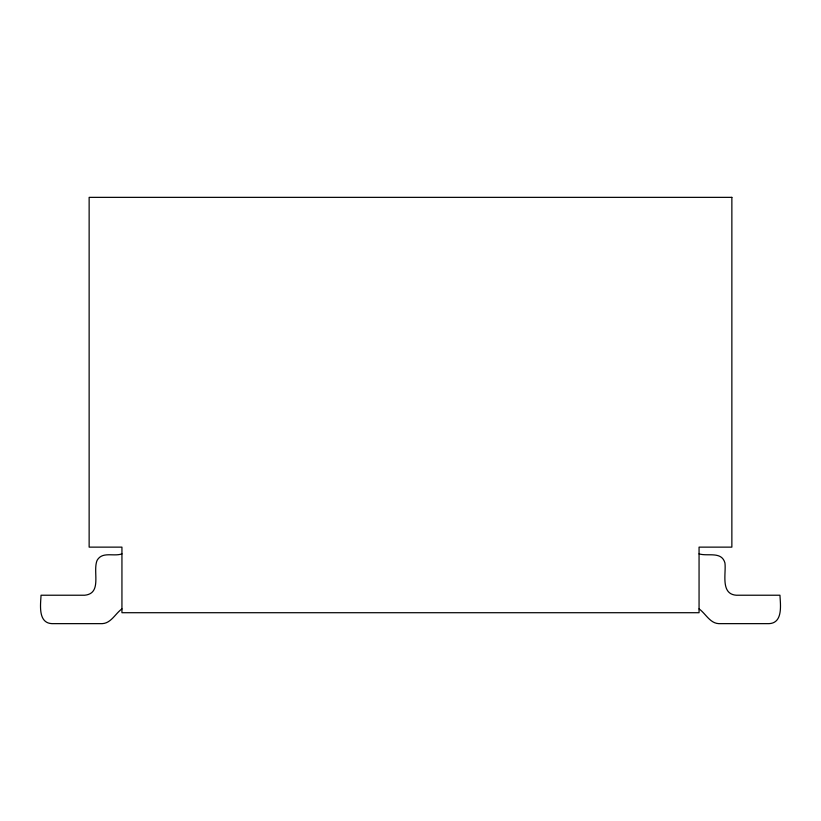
<?xml version="1.0" encoding="UTF-8"?>
<svg xmlns="http://www.w3.org/2000/svg" width="821" height="821" viewBox="0 0 821 821"><rect width="100%" height="100%" fill="white"/><g stroke="black" fill="none" stroke-linecap="round" stroke-linejoin="round"><path stroke-width="1.23" d="M121.939 608.884C115.402 613.503 111.122 623.242 102.225 623.642L51.98 623.642C37.776 623.036 40.588 604.554 41.05 595.225L84.768 595.225C102.574 593.367 92.332 571.221 97.165 560.25C102.451 551.158 113.842 556.884 121.939 553.867M699.061 553.867C707.764 556.628 721.526 550.953 724.922 562.888C726.328 573.12 720.14 593.994 736.232 595.225L779.95 595.225C780.412 604.554 783.224 623.036 769.02 623.642L718.775 623.642C709.878 623.242 705.598 613.503 699.061 608.884M731.86 197.358L89.14 197.358L89.14 547.135L121.939 547.135L121.939 612.712L699.061 612.712L699.061 547.135L731.86 547.135L731.86 197.358"/></g></svg>
